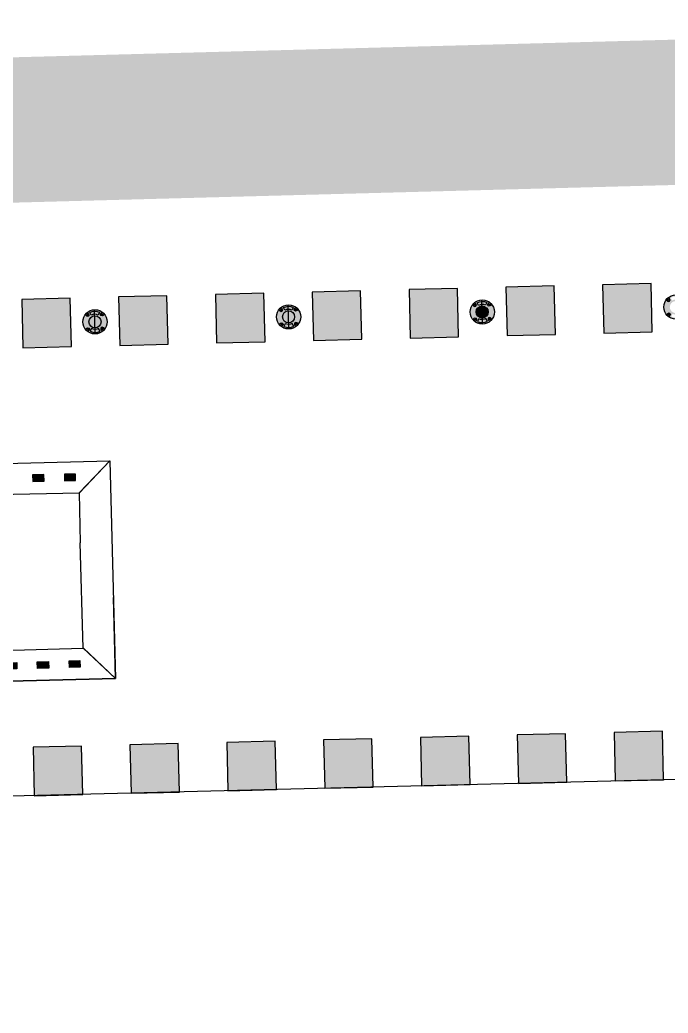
# Model space of a CAD drawing. Header units: metres. Extents: x 668617 to 675126, y 2286318 to 2293677.
# Drawn here: x 669838.84 to 669844.19, y 2287217.93 to 2287226.13 of the extents above; entities that cross this region are included whole.
import ezdxf

# ---------------------------------------------------------------- set-up
doc = ezdxf.new("R2010")
doc.units = ezdxf.units.M
doc.header["$MEASUREMENT"] = 0
doc.linetypes.add('DASHED2', pattern=[0.375, 0.25, -0.125])
for name, color, linetype in [('0_RUTA-ALTERNA', 6, 'Continuous'), ('DMTG-B-CuadrosVerdes', 94, 'Continuous'), ('DMTG-D-COJIN', 2, 'Continuous'), ('DMTG-M-VIALETON', 92, 'Continuous'), ('DMTG-PB-BANQUETAS', 251, 'Continuous')]:
    doc.layers.add(name, color=color, linetype=linetype)

# ---------------------------------------------------------------- blocks, each defined once
blk = doc.blocks.new('*U118')
h = blk.add_hatch(color=256)
h.dxf.hatch_style = 1
h.paths.add_polyline_path([(0, 3.7), (0.4, 3.7), (0.4, 4.1), (0, 4.1)])
h = blk.add_hatch(color=256)
h.dxf.hatch_style = 1
h.paths.add_polyline_path([(0.8, 3.7), (1.2, 3.7), (1.2, 4.1), (0.8, 4.1)])
h = blk.add_hatch(color=256)
h.dxf.hatch_style = 1
h.paths.add_polyline_path([(0.8, 3.7), (1.2, 3.7), (1.2, 4.1), (0.8, 4.1)])
h = blk.add_hatch(color=256)
h.dxf.hatch_style = 1
h.paths.add_polyline_path([(1.6, 3.7), (2, 3.7), (2, 4.1), (1.6, 4.1)])
h = blk.add_hatch(color=256)
h.dxf.hatch_style = 1
h.paths.add_polyline_path([(1.6, 3.7), (2, 3.7), (2, 4.1), (1.6, 4.1)])
h = blk.add_hatch(color=256)
h.dxf.hatch_style = 1
h.paths.add_polyline_path([(2.4, 3.7), (2.8, 3.7), (2.8, 4.1), (2.4, 4.1)])
h = blk.add_hatch(color=256)
h.dxf.hatch_style = 1
h.paths.add_polyline_path([(2.4, 3.7), (2.8, 3.7), (2.8, 4.1), (2.4, 4.1)])
h = blk.add_hatch(color=256)
h.dxf.hatch_style = 1
h.paths.add_polyline_path([(3.2, 3.7), (3.6, 3.7), (3.6, 4.1), (3.2, 4.1)])
h = blk.add_hatch(color=256)
h.dxf.hatch_style = 1
h.paths.add_polyline_path([(3.2, 3.7), (3.6, 3.7), (3.6, 4.1), (3.2, 4.1)])
h = blk.add_hatch(color=256)
h.dxf.hatch_style = 1
h.paths.add_polyline_path([(4, 3.7), (4.4, 3.7), (4.4, 4.1), (4, 4.1)])
h = blk.add_hatch(color=256)
h.dxf.hatch_style = 1
h.paths.add_polyline_path([(4, 3.7), (4.4, 3.7), (4.4, 4.1), (4, 4.1)])
h = blk.add_hatch(color=256)
h.dxf.hatch_style = 1
h.paths.add_polyline_path([(4.8, 3.7), (5.2, 3.7), (5.2, 4.1), (4.8, 4.1)])
h = blk.add_hatch(color=256)
h.dxf.hatch_style = 1
h.paths.add_polyline_path([(4.8, 3.7), (5.2, 3.7), (5.2, 4.1), (4.8, 4.1)])
h = blk.add_hatch(color=256)
h.dxf.hatch_style = 1
h.paths.add_polyline_path([(0, 0), (0.4, 0), (0.4, 0.4), (0, 0.4)])
h = blk.add_hatch(color=256)
h.dxf.hatch_style = 1
h.paths.add_polyline_path([(0.8, 0), (1.2, 0), (1.2, 0.4), (0.8, 0.4)])
h = blk.add_hatch(color=256)
h.dxf.hatch_style = 1
h.paths.add_polyline_path([(0.8, 0), (1.2, 0), (1.2, 0.4), (0.8, 0.4)])
h = blk.add_hatch(color=256)
h.dxf.hatch_style = 1
h.paths.add_polyline_path([(1.6, 0), (2, 0), (2, 0.4), (1.6, 0.4)])
h = blk.add_hatch(color=256)
h.dxf.hatch_style = 1
h.paths.add_polyline_path([(1.6, 0), (2, 0), (2, 0.4), (1.6, 0.4)])
h = blk.add_hatch(color=256)
h.dxf.hatch_style = 1
h.paths.add_polyline_path([(2.4, 0), (2.8, 0), (2.8, 0.4), (2.4, 0.4)])
h = blk.add_hatch(color=256)
h.dxf.hatch_style = 1
h.paths.add_polyline_path([(2.4, 0), (2.8, 0), (2.8, 0.4), (2.4, 0.4)])
h = blk.add_hatch(color=256)
h.dxf.hatch_style = 1
h.paths.add_polyline_path([(3.2, 0), (3.6, 0), (3.6, 0.4), (3.2, 0.4)])
h = blk.add_hatch(color=256)
h.dxf.hatch_style = 1
h.paths.add_polyline_path([(3.2, 0), (3.6, 0), (3.6, 0.4), (3.2, 0.4)])
h = blk.add_hatch(color=256)
h.dxf.hatch_style = 1
h.paths.add_polyline_path([(4, 0), (4.4, 0), (4.4, 0.4), (4, 0.4)])
h = blk.add_hatch(color=256)
h.dxf.hatch_style = 1
h.paths.add_polyline_path([(4, 0), (4.4, 0), (4.4, 0.4), (4, 0.4)])
h = blk.add_hatch(color=256)
h.dxf.hatch_style = 1
h.paths.add_polyline_path([(4.8, 0), (5.2, 0), (5.2, 0.4), (4.8, 0.4)])
h = blk.add_hatch(color=256)
h.dxf.hatch_style = 1
h.paths.add_polyline_path([(4.8, 0), (5.2, 0), (5.2, 0.4), (4.8, 0.4)])
for points in [[(0, 3.7), (0.4, 3.7), (0.4, 4.1), (0, 4.1)], [(0.8, 3.7), (1.2, 3.7), (1.2, 4.1), (0.8, 4.1)], [(0.8, 3.7), (1.2, 3.7), (1.2, 4.1), (0.8, 4.1)], [(1.6, 3.7), (2, 3.7), (2, 4.1), (1.6, 4.1)], [(1.6, 3.7), (2, 3.7), (2, 4.1), (1.6, 4.1)], [(2.4, 3.7), (2.8, 3.7), (2.8, 4.1), (2.4, 4.1)], [(2.4, 3.7), (2.8, 3.7), (2.8, 4.1), (2.4, 4.1)], [(3.2, 3.7), (3.6, 3.7), (3.6, 4.1), (3.2, 4.1)], [(3.2, 3.7), (3.6, 3.7), (3.6, 4.1), (3.2, 4.1)], [(4, 3.7), (4.4, 3.7), (4.4, 4.1), (4, 4.1)], [(4, 3.7), (4.4, 3.7), (4.4, 4.1), (4, 4.1)], [(4.8, 3.7), (5.2, 3.7), (5.2, 4.1), (4.8, 4.1)], [(4.8, 3.7), (5.2, 3.7), (5.2, 4.1), (4.8, 4.1)], [(0, 0), (0.4, 0), (0.4, 0.4), (0, 0.4)], [(0.8, 0), (1.2, 0), (1.2, 0.4), (0.8, 0.4)], [(0.8, 0), (1.2, 0), (1.2, 0.4), (0.8, 0.4)], [(1.6, 0), (2, 0), (2, 0.4), (1.6, 0.4)], [(1.6, 0), (2, 0), (2, 0.4), (1.6, 0.4)], [(2.4, 0), (2.8, 0), (2.8, 0.4), (2.4, 0.4)], [(2.4, 0), (2.8, 0), (2.8, 0.4), (2.4, 0.4)], [(3.2, 0), (3.6, 0), (3.6, 0.4), (3.2, 0.4)], [(3.2, 0), (3.6, 0), (3.6, 0.4), (3.2, 0.4)], [(4, 0), (4.4, 0), (4.4, 0.4), (4, 0.4)], [(4, 0), (4.4, 0), (4.4, 0.4), (4, 0.4)], [(4.8, 0), (5.2, 0), (5.2, 0.4), (4.8, 0.4)], [(4.8, 0), (5.2, 0), (5.2, 0.4), (4.8, 0.4)]]:
    blk.add_lwpolyline(points, close=True)
blk = doc.blocks.new('*U97')
at = {"true_color": 0x58ba48}
h = blk.add_hatch(color=85, dxfattribs=at)
h.dxf.hatch_style = 1
h.paths.add_polyline_path([(13.3916, 11.001, 1), (13.4916, 11.001, 1)], flags=0)
h.paths.add_polyline_path([(13.3911, 11.0692), (13.3803, 11.08, 0.062746), (13.3626, 11.0623), (13.3734, 11.0515, 0.413879), (13.3911, 11.0515, 0.414549)], flags=17)
h.paths.add_polyline_path([(13.3884, 11.0604, -1), (13.3761, 11.0604, -1)], flags=16)
h.paths.add_polyline_path([(13.3916, 11.001, 1), (13.4916, 11.001, 1)], flags=16)
h.paths.add_polyline_path([(13.5029, 11.08), (13.4922, 11.0692, 0.413879), (13.4922, 11.0515, 0.414549), (13.5099, 11.0515), (13.5206, 11.0623, 0.062746)], flags=17)
h.paths.add_polyline_path([(13.5071, 11.0604, -1), (13.4949, 11.0604, -1)], flags=16)
h.paths.add_polyline_path([(13.5206, 10.9396), (13.5099, 10.9504, 0.413879), (13.4922, 10.9504, 0.414549), (13.4922, 10.9327), (13.5029, 10.922, 0.062746)], flags=17)
h.paths.add_polyline_path([(13.4949, 10.9416, -1), (13.5071, 10.9416, -1)], flags=16)
h.paths.add_polyline_path([(13.3911, 10.9504, 0.414549), (13.3734, 10.9504), (13.3626, 10.9396, 0.062746), (13.3803, 10.922), (13.3911, 10.9327, 0.413879)], flags=17)
h.paths.add_polyline_path([(13.3761, 10.9416, -1), (13.3884, 10.9416, -1)], flags=16)
h.paths.add_polyline_path([(13.5206, 11.0623), (13.5099, 11.0515, -0.414549), (13.4922, 11.0515, -0.413879), (13.4922, 11.0692), (13.5029, 11.08, 0.342564), (13.3803, 11.08), (13.3911, 11.0692, -0.414549), (13.3911, 11.0515, -0.413879), (13.3734, 11.0515), (13.3626, 11.0623, 0.166532), (13.3416, 11.001, 0.166532), (13.3626, 10.9396), (13.3734, 10.9504, -0.414549), (13.3911, 10.9504, -0.413879), (13.3911, 10.9327), (13.3803, 10.922, 0.342564), (13.5029, 10.922), (13.4922, 10.9327, -0.414549), (13.4922, 10.9504, -0.413879), (13.5099, 10.9504), (13.5206, 10.9396, 0.166532), (13.5416, 11.001, 0.166532)])
h.paths.add_polyline_path([(13.4916, 11.001, -1), (13.3916, 11.001, -1)], flags=0)
h.paths.add_polyline_path([(13.4706, 11.0563, 0.245947), (13.4126, 11.0563), (13.401, 11.0785, -0.245947), (13.4822, 11.0785)], flags=16)
h.paths.add_polyline_path([(13.4706, 10.9456), (13.4822, 10.9234, -0.245947), (13.401, 10.9234), (13.4126, 10.9456, 0.245947)], flags=16)
at = {"true_color": 0xc7c8ca}
h = blk.add_hatch(color=9, dxfattribs=at)
h.dxf.hatch_style = 1
h.paths.add_polyline_path([(13.4822, 11.0785, 0.245947), (13.401, 11.0785), (13.4126, 11.0563, -0.245947), (13.4706, 11.0563)])
h.paths.add_polyline_path([(13.4822, 10.9234), (13.4706, 10.9456, -0.245947), (13.4126, 10.9456), (13.401, 10.9234, 0.245947)])
at = {"true_color": 0x58ba48}
h = blk.add_hatch(color=85, dxfattribs=at)
h.dxf.hatch_style = 1
h.paths.add_polyline_path([(14.9916, 11.001, 1), (15.0916, 11.001, 1)], flags=0)
h.paths.add_polyline_path([(14.9911, 11.0692), (14.9803, 11.08, 0.062746), (14.9626, 11.0623), (14.9734, 11.0515, 0.413879), (14.9911, 11.0515, 0.414549)], flags=17)
h.paths.add_polyline_path([(14.9884, 11.0604, -1), (14.9761, 11.0604, -1)], flags=16)
h.paths.add_polyline_path([(14.9916, 11.001, 1), (15.0916, 11.001, 1)], flags=16)
h.paths.add_polyline_path([(15.1029, 11.08), (15.0922, 11.0692, 0.413879), (15.0922, 11.0515, 0.414549), (15.1099, 11.0515), (15.1206, 11.0623, 0.062746)], flags=17)
h.paths.add_polyline_path([(15.1071, 11.0604, -1), (15.0949, 11.0604, -1)], flags=16)
h.paths.add_polyline_path([(15.1206, 10.9396), (15.1099, 10.9504, 0.413879), (15.0922, 10.9504, 0.414549), (15.0922, 10.9327), (15.1029, 10.922, 0.062746)], flags=17)
h.paths.add_polyline_path([(15.0949, 10.9416, -1), (15.1071, 10.9416, -1)], flags=16)
h.paths.add_polyline_path([(14.9911, 10.9504, 0.414549), (14.9734, 10.9504), (14.9626, 10.9396, 0.062746), (14.9803, 10.922), (14.9911, 10.9327, 0.413879)], flags=17)
h.paths.add_polyline_path([(14.9761, 10.9416, -1), (14.9884, 10.9416, -1)], flags=16)
h.paths.add_polyline_path([(15.1206, 11.0623), (15.1099, 11.0515, -0.414549), (15.0922, 11.0515, -0.413879), (15.0922, 11.0692), (15.1029, 11.08, 0.342564), (14.9803, 11.08), (14.9911, 11.0692, -0.414549), (14.9911, 11.0515, -0.413879), (14.9734, 11.0515), (14.9626, 11.0623, 0.166532), (14.9416, 11.001, 0.166532), (14.9626, 10.9396), (14.9734, 10.9504, -0.414549), (14.9911, 10.9504, -0.413879), (14.9911, 10.9327), (14.9803, 10.922, 0.342564), (15.1029, 10.922), (15.0922, 10.9327, -0.414549), (15.0922, 10.9504, -0.413879), (15.1099, 10.9504), (15.1206, 10.9396, 0.166532), (15.1416, 11.001, 0.166532)])
h.paths.add_polyline_path([(15.0916, 11.001, -1), (14.9916, 11.001, -1)], flags=0)
h.paths.add_polyline_path([(15.0706, 11.0563, 0.245947), (15.0126, 11.0563), (15.001, 11.0785, -0.245947), (15.0822, 11.0785)], flags=16)
h.paths.add_polyline_path([(15.0706, 10.9456), (15.0822, 10.9234, -0.245947), (15.001, 10.9234), (15.0126, 10.9456, 0.245947)], flags=16)
at = {"true_color": 0xc7c8ca}
h = blk.add_hatch(color=9, dxfattribs=at)
h.dxf.hatch_style = 1
h.paths.add_polyline_path([(15.0822, 11.0785, 0.245947), (15.001, 11.0785), (15.0126, 11.0563, -0.245947), (15.0706, 11.0563)])
h.paths.add_polyline_path([(15.0822, 10.9234), (15.0706, 10.9456, -0.245947), (15.0126, 10.9456), (15.001, 10.9234, 0.245947)])
at = {"true_color": 0x58ba48}
h = blk.add_hatch(color=85, dxfattribs=at)
h.dxf.hatch_style = 1
h.paths.add_polyline_path([(16.5916, 11.001, 1), (16.6916, 11.001, 1)], flags=0)
h.paths.add_polyline_path([(16.5911, 11.0692), (16.5803, 11.08, 0.062746), (16.5626, 11.0623), (16.5734, 11.0515, 0.413879), (16.5911, 11.0515, 0.414549)], flags=17)
h.paths.add_polyline_path([(16.5884, 11.0604, -1), (16.5761, 11.0604, -1)], flags=16)
h.paths.add_polyline_path([(16.5916, 11.001, 1), (16.6916, 11.001, 1)], flags=16)
h.paths.add_polyline_path([(16.7029, 11.08), (16.6922, 11.0692, 0.413879), (16.6922, 11.0515, 0.414549), (16.7099, 11.0515), (16.7206, 11.0623, 0.062746)], flags=17)
h.paths.add_polyline_path([(16.7071, 11.0604, -1), (16.6949, 11.0604, -1)], flags=16)
h.paths.add_polyline_path([(16.7206, 10.9396), (16.7099, 10.9504, 0.413879), (16.6922, 10.9504, 0.414549), (16.6922, 10.9327), (16.7029, 10.922, 0.062746)], flags=17)
h.paths.add_polyline_path([(16.6949, 10.9416, -1), (16.7071, 10.9416, -1)], flags=16)
h.paths.add_polyline_path([(16.5911, 10.9504, 0.414549), (16.5734, 10.9504), (16.5626, 10.9396, 0.062746), (16.5803, 10.922), (16.5911, 10.9327, 0.413879)], flags=17)
h.paths.add_polyline_path([(16.5761, 10.9416, -1), (16.5884, 10.9416, -1)], flags=16)
h.paths.add_polyline_path([(16.7206, 11.0623), (16.7099, 11.0515, -0.414549), (16.6922, 11.0515, -0.413879), (16.6922, 11.0692), (16.7029, 11.08, 0.342564), (16.5803, 11.08), (16.5911, 11.0692, -0.414549), (16.5911, 11.0515, -0.413879), (16.5734, 11.0515), (16.5626, 11.0623, 0.166532), (16.5416, 11.001, 0.166532), (16.5626, 10.9396), (16.5734, 10.9504, -0.414549), (16.5911, 10.9504, -0.413879), (16.5911, 10.9327), (16.5803, 10.922, 0.342564), (16.7029, 10.922), (16.6922, 10.9327, -0.414549), (16.6922, 10.9504, -0.413879), (16.7099, 10.9504), (16.7206, 10.9396, 0.166532), (16.7416, 11.001, 0.166532)])
h.paths.add_polyline_path([(16.6916, 11.001, -1), (16.5916, 11.001, -1)], flags=0)
h.paths.add_polyline_path([(16.6706, 11.0563, 0.245947), (16.6126, 11.0563), (16.601, 11.0785, -0.245947), (16.6822, 11.0785)], flags=16)
h.paths.add_polyline_path([(16.6706, 10.9456), (16.6822, 10.9234, -0.245947), (16.601, 10.9234), (16.6126, 10.9456, 0.245947)], flags=16)
at = {"true_color": 0xc7c8ca}
h = blk.add_hatch(color=9, dxfattribs=at)
h.dxf.hatch_style = 1
h.paths.add_polyline_path([(16.6822, 11.0785, 0.245947), (16.601, 11.0785), (16.6126, 11.0563, -0.245947), (16.6706, 11.0563)])
h.paths.add_polyline_path([(16.6822, 10.9234), (16.6706, 10.9456, -0.245947), (16.6126, 10.9456), (16.601, 10.9234, 0.245947)])
at = {"true_color": 0x58ba48}
h = blk.add_hatch(color=85, dxfattribs=at)
h.dxf.hatch_style = 1
h.paths.add_polyline_path([(18.1916, 11.001, 1), (18.2916, 11.001, 1)], flags=0)
h.paths.add_polyline_path([(18.1911, 11.0692), (18.1803, 11.08, 0.062746), (18.1626, 11.0623), (18.1734, 11.0515, 0.413879), (18.1911, 11.0515, 0.414549)], flags=17)
h.paths.add_polyline_path([(18.1884, 11.0604, -1), (18.1761, 11.0604, -1)], flags=16)
h.paths.add_polyline_path([(18.1916, 11.001, 1), (18.2916, 11.001, 1)], flags=16)
h.paths.add_polyline_path([(18.3029, 11.08), (18.2922, 11.0692, 0.413879), (18.2922, 11.0515, 0.414549), (18.3099, 11.0515), (18.3206, 11.0623, 0.062746)], flags=17)
h.paths.add_polyline_path([(18.3071, 11.0604, -1), (18.2949, 11.0604, -1)], flags=16)
h.paths.add_polyline_path([(18.3206, 10.9396), (18.3099, 10.9504, 0.413879), (18.2922, 10.9504, 0.414549), (18.2922, 10.9327), (18.3029, 10.922, 0.062746)], flags=17)
h.paths.add_polyline_path([(18.2949, 10.9416, -1), (18.3071, 10.9416, -1)], flags=16)
h.paths.add_polyline_path([(18.1911, 10.9504, 0.414549), (18.1734, 10.9504), (18.1626, 10.9396, 0.062746), (18.1803, 10.922), (18.1911, 10.9327, 0.413879)], flags=17)
h.paths.add_polyline_path([(18.1761, 10.9416, -1), (18.1884, 10.9416, -1)], flags=16)
h.paths.add_polyline_path([(18.3206, 11.0623), (18.3099, 11.0515, -0.414549), (18.2922, 11.0515, -0.413879), (18.2922, 11.0692), (18.3029, 11.08, 0.342564), (18.1803, 11.08), (18.1911, 11.0692, -0.414549), (18.1911, 11.0515, -0.413879), (18.1734, 11.0515), (18.1626, 11.0623, 0.166532), (18.1416, 11.001, 0.166532), (18.1626, 10.9396), (18.1734, 10.9504, -0.414549), (18.1911, 10.9504, -0.413879), (18.1911, 10.9327), (18.1803, 10.922, 0.342564), (18.3029, 10.922), (18.2922, 10.9327, -0.414549), (18.2922, 10.9504, -0.413879), (18.3099, 10.9504), (18.3206, 10.9396, 0.166532), (18.3416, 11.001, 0.166532)])
h.paths.add_polyline_path([(18.2916, 11.001, -1), (18.1916, 11.001, -1)], flags=0)
h.paths.add_polyline_path([(18.2706, 11.0563, 0.245947), (18.2126, 11.0563), (18.201, 11.0785, -0.245947), (18.2822, 11.0785)], flags=16)
h.paths.add_polyline_path([(18.2706, 10.9456), (18.2822, 10.9234, -0.245947), (18.201, 10.9234), (18.2126, 10.9456, 0.245947)], flags=16)
h = blk.add_hatch(color=85, dxfattribs=at)
h.dxf.hatch_style = 1
h.paths.add_polyline_path([(13.3916, 11.001, 1), (13.4916, 11.001, 1)])
h = blk.add_hatch(color=85, dxfattribs=at)
h.dxf.hatch_style = 1
h.paths.add_polyline_path([(14.9916, 11.001, 1), (15.0916, 11.001, 1)])
h = blk.add_hatch(color=85, dxfattribs=at)
h.dxf.hatch_style = 1
h.paths.add_polyline_path([(16.5916, 11.001, 1), (16.6916, 11.001, 1)])
at = {"color": 18, "true_color": 0x000000}
for points in [[(13.3911, 11.0692), (13.3803, 11.08, 0.062746), (13.3626, 11.0623), (13.3734, 11.0515, 0.413879), (13.3911, 11.0515, 0.414549)], [(13.4822, 11.0785), (13.4706, 11.0563, 0.245947), (13.4126, 11.0563), (13.401, 11.0785, -0.245947)], [(13.4922, 11.0692), (13.5029, 11.08, -0.062746), (13.5206, 11.0623), (13.5099, 11.0515, -0.413879), (13.4922, 11.0515, -0.414549)], [(14.9911, 11.0692), (14.9803, 11.08, 0.062746), (14.9626, 11.0623), (14.9734, 11.0515, 0.413879), (14.9911, 11.0515, 0.414549)], [(15.0822, 11.0785), (15.0706, 11.0563, 0.245947), (15.0126, 11.0563), (15.001, 11.0785, -0.245947)], [(15.0922, 11.0692), (15.1029, 11.08, -0.062746), (15.1206, 11.0623), (15.1099, 11.0515, -0.413879), (15.0922, 11.0515, -0.414549)], [(16.5911, 11.0692), (16.5803, 11.08, 0.062746), (16.5626, 11.0623), (16.5734, 11.0515, 0.413879), (16.5911, 11.0515, 0.414549)], [(16.6822, 11.0785), (16.6706, 11.0563, 0.245947), (16.6126, 11.0563), (16.601, 11.0785, -0.245947)], [(16.6922, 11.0692), (16.7029, 11.08, -0.062746), (16.7206, 11.0623), (16.7099, 11.0515, -0.413879), (16.6922, 11.0515, -0.414549)], [(18.1911, 11.0692), (18.1803, 11.08, 0.062746), (18.1626, 11.0623), (18.1734, 11.0515, 0.413879), (18.1911, 11.0515, 0.414549)], [(13.3911, 10.9327), (13.3803, 10.922, -0.062746), (13.3626, 10.9396), (13.3734, 10.9504, -0.413879), (13.3911, 10.9504, -0.414549)], [(13.4822, 10.9234), (13.4706, 10.9456, -0.245947), (13.4126, 10.9456), (13.401, 10.9234, 0.245947)], [(13.4922, 10.9327), (13.5029, 10.922, 0.062746), (13.5206, 10.9396), (13.5099, 10.9504, 0.413879), (13.4922, 10.9504, 0.414549)], [(14.9911, 10.9327), (14.9803, 10.922, -0.062746), (14.9626, 10.9396), (14.9734, 10.9504, -0.413879), (14.9911, 10.9504, -0.414549)], [(15.0822, 10.9234), (15.0706, 10.9456, -0.245947), (15.0126, 10.9456), (15.001, 10.9234, 0.245947)], [(15.0922, 10.9327), (15.1029, 10.922, 0.062746), (15.1206, 10.9396), (15.1099, 10.9504, 0.413879), (15.0922, 10.9504, 0.414549)], [(16.5911, 10.9327), (16.5803, 10.922, -0.062746), (16.5626, 10.9396), (16.5734, 10.9504, -0.413879), (16.5911, 10.9504, -0.414549)], [(16.6822, 10.9234), (16.6706, 10.9456, -0.245947), (16.6126, 10.9456), (16.601, 10.9234, 0.245947)], [(16.6922, 10.9327), (16.7029, 10.922, 0.062746), (16.7206, 10.9396), (16.7099, 10.9504, 0.413879), (16.6922, 10.9504, 0.414549)], [(18.1911, 10.9327), (18.1803, 10.922, -0.062746), (18.1626, 10.9396), (18.1734, 10.9504, -0.413879), (18.1911, 10.9504, -0.414549)]]:
    blk.add_lwpolyline(points, format="xyb", close=True, dxfattribs=at)
for points in [[(13.4416, 10.901), (13.4416, 11.101)], [(15.0416, 10.901), (15.0416, 11.101)], [(16.6416, 10.901), (16.6416, 11.101)]]:
    blk.add_lwpolyline(points)
for centre, radius in [((13.4416, 11.001), 0.1), ((15.0416, 11.001), 0.1), ((16.6416, 11.001), 0.1), ((18.2416, 11.001), 0.1), ((13.3822, 11.0604), 0.00613), ((13.4416, 11.001), 0.05), ((13.501, 11.0604), 0.00613), ((14.9822, 11.0604), 0.00613), ((15.0416, 11.001), 0.05), ((15.101, 11.0604), 0.00613), ((16.5822, 11.0604), 0.00613), ((16.6416, 11.001), 0.05), ((16.701, 11.0604), 0.00613), ((18.1822, 11.0604), 0.00613), ((13.3822, 10.9416), 0.00613), ((13.501, 10.9416), 0.00613), ((14.9822, 10.9416), 0.00613), ((15.101, 10.9416), 0.00613), ((16.5822, 10.9416), 0.00613), ((16.701, 10.9416), 0.00613), ((18.1822, 10.9416), 0.00613)]:
    blk.add_circle(centre, radius, dxfattribs=at)
blk = doc.blocks.new('*U226')
at = {"ltscale": 0.1, "true_color": 0xf8d731}
h = blk.add_hatch(color=40, dxfattribs=at)
h.dxf.hatch_style = 1
h.paths.add_polyline_path([(0.2938, 0.3567), (0.3876, 0.356), (0.388, 0.4102), (0.2942, 0.4109)])
h = blk.add_hatch(color=40, dxfattribs=at)
h.dxf.hatch_style = 1
h.paths.add_polyline_path([(0.5575, 0.3557), (0.6514, 0.355), (0.6518, 0.4092), (0.5579, 0.4099)])
h = blk.add_hatch(color=40, dxfattribs=at)
h.dxf.hatch_style = 1
h.paths.add_polyline_path([(0.8212, 0.3547), (0.9151, 0.354), (0.9155, 0.4082), (0.8216, 0.4089)])
h = blk.add_hatch(color=40, dxfattribs=at)
h.dxf.hatch_style = 1
h.paths.add_polyline_path([(0.2938, -1.1367), (0.3876, -1.136), (0.388, -1.1902), (0.2942, -1.1909)])
h = blk.add_hatch(color=40, dxfattribs=at)
h.dxf.hatch_style = 1
h.paths.add_polyline_path([(0.5575, -1.1357), (0.6514, -1.135), (0.6518, -1.1892), (0.5579, -1.1899)])
h = blk.add_hatch(color=40, dxfattribs=at)
h.dxf.hatch_style = 1
h.paths.add_polyline_path([(0.8212, -1.1347), (0.9151, -1.134), (0.9155, -1.1882), (0.8216, -1.1889)])
at = {"linetype": 'Continuous'}
for p, q in [((0.2586, 0.2535), (0, 0.51)), ((0.939, 0.251), (1.2, 0.51)), ((0.2586, -1.0335), (0, -1.29)), ((0.939, -1.031), (1.2, -1.29))]:
    blk.add_line(p, q, dxfattribs=at)
at = {"ltscale": 0.1}
blk.add_lwpolyline([(0, 0.51), (1.2, 0.51), (1.2, -1.29), (0, -1.29)], close=True, dxfattribs=at)
at = {"linetype": 'Continuous'}
for points in [[(0.2586, 0.2535), (0, 0.51)], [(0.939, 0.2488), (1.2, 0.51)], [(0.2625, -0.159), (0.2586, 0.2535), (0.939, 0.251), (0.9375, -0.1616)], [(0.2625, -0.159), (0.2586, -1.0335), (0.939, -1.031), (0.9375, -0.1616)], [(0, -0.6219), (0, -1.29), (1.2, -1.29), (1.2, -0.6197)], [(0.2586, -1.0335), (0, -1.29)], [(0.939, -1.0288), (1.2, -1.29)]]:
    blk.add_lwpolyline(points, dxfattribs=at)
at = {"color": 40, "ltscale": 0.1, "true_color": 0xf8d731}
for points in [[(0.2938, 0.3567), (0.3876, 0.356), (0.388, 0.4102), (0.2942, 0.4109)], [(0.5575, 0.3557), (0.6514, 0.355), (0.6518, 0.4092), (0.5579, 0.4099)], [(0.8212, 0.3547), (0.9101, 0.354), (0.9105, 0.4082), (0.8216, 0.4089)], [(0.2938, -1.1367), (0.3876, -1.136), (0.388, -1.1902), (0.2942, -1.1909)], [(0.5575, -1.1357), (0.6514, -1.135), (0.6518, -1.1892), (0.5579, -1.1899)], [(0.8212, -1.1347), (0.9101, -1.134), (0.9105, -1.1882), (0.8216, -1.1889)]]:
    blk.add_lwpolyline(points, close=True, dxfattribs=at)

msp = doc.modelspace()

# ---------------------------------------------------------------- linework, layer by layer
at = {"layer": '0_RUTA-ALTERNA', "color": 6, "linetype": 'DASHED2', "ltscale": 4, "const_width": 1.2}
msp.add_lwpolyline([(669850.95536, 2287455.23325), (669896.31719, 2287453.05772, -0.4058024), (669902.1018, 2287446.8717), (669903.52543, 2287334.33164, -0.4572858), (669898.71896, 2287330.06773), (669813.60485, 2287327.32339, 0.3889075), (669810.01947, 2287323.8185), (669811.68043, 2287228.76555, 0.3131735), (669814.68579, 2287224.59536), (669832.58613, 2287225.05746), (669904.5699, 2287226.98087, -0.4066277), (669908.97797, 2287222.90959), (669910.31495, 2287174.12224)], format="xyb", dxfattribs=at)
at = {"layer": 'DMTG-PB-BANQUETAS'}
msp.add_lwpolyline([(669861.03116, 2287220.28517), (669822.63527, 2287219.31027, 0.4107104), (669818.73559, 2287215.27461), (669819.2361, 2287166.52862), (669819.83562, 2287147.86068), (669820.12944, 2287129.79055), (669820.20335, 2287129.30147), (669820.42397, 2287128.84283), (669820.71793, 2287128.42965), (669821.07729, 2287128.07098), (669821.49315, 2287127.77891), (669821.95156, 2287127.56252), (669822.44057, 2287127.4259), (669822.9442, 2287127.37419), (669903.94074, 2287129.31639)], format="xyb", dxfattribs=at)

# ---------------------------------------------------------------- block references
at = {"layer": 'DMTG-B-CuadrosVerdes', "rotation": 1.454463104559376}
msp.add_blockref('*U118', (669838.95453, 2287219.72463), dxfattribs=at)
at = {"layer": 'DMTG-D-COJIN', "rotation": 1.45446642775837}
msp.add_blockref('*U226', (669838.3929, 2287221.9511), dxfattribs=at)
at = {"layer": 'DMTG-M-VIALETON', "extrusion": (-5.47785e-10, 2.15767e-08, 1), "rotation": 1.454304752744515}
msp.add_blockref('*U97', (669826.29732, 2287212.30008, 0.04898), dxfattribs=at)

doc.saveas('drawing.dxf')
